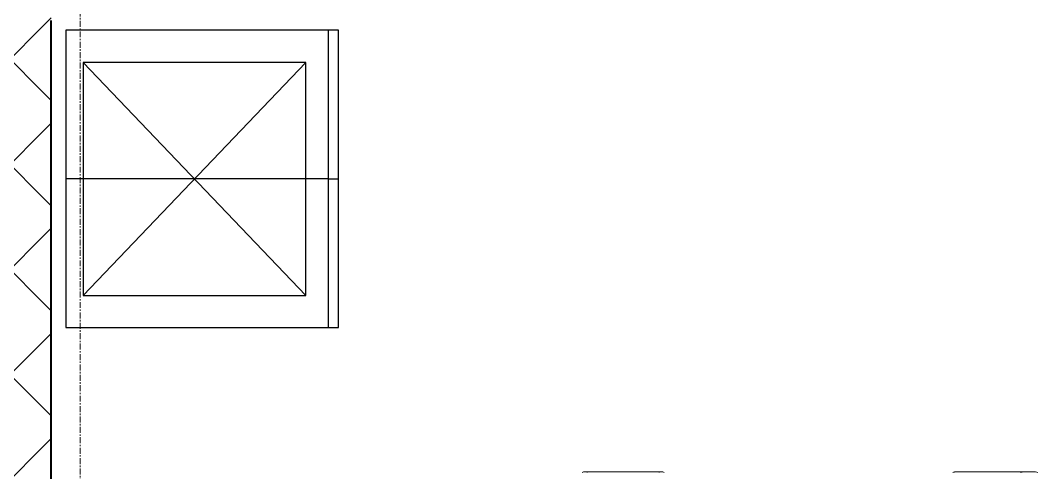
# Model space of a CAD drawing. Header units: millimetres. Extents: x -32954 to 151739, y -65671 to 56243.
# Drawn here: x -22571 to -20518, y -31067 to -30154 of the extents above; entities that cross this region are included whole.
import ezdxf

# ---------------------------------------------------------------- set-up
doc = ezdxf.new("R2010")
doc.units = ezdxf.units.MM
doc.linetypes.add('ADSK_Линия сетки', pattern=[21, 12, -3, 3, -3])
for name, color, linetype, lineweight in [('Оси', 7, 'Continuous', 9), ('Специальное оборудование', 7, 'Continuous', 18), ('Стены разрез', 7, 'Continuous', 40), ('ТХ_оборудование', 6, 'Continuous', 30)]:
    doc.layers.add(name, color=color, linetype=linetype, lineweight=lineweight)

# ---------------------------------------------------------------- blocks, each defined once
blk = doc.blocks.new('Medical_All_ARJO_Enterprise-8000_Patient-Bed - Citadel-V15-В_АР_ПЭ_02 Этаж')
at = {"layer": 'Специальное оборудование'}
for p, q in [((-180.3, 516), (-177.6, 516)), ((-177.6, 516), (-173.5, 516)), ((-173.5, 516), (-172.9, 516)), ((-27.7, 516), (-172.9, 516)), ((-172.9, 516), (-172.9, 514.8)), ((-27.7, 514.8), (-27.7, 516)), ((-27.7, 516), (-23.1, 516)), ((-23.1, 516), (-20.3, 516)), ((704.7, 516), (568.2, 516)), ((704.7, 516), (718.3, 516)), ((718.3, 516), (728.2, 516)), ((728.2, 516), (732.2, 516))]:
    blk.add_line(p, q, dxfattribs=at)
at = {"layer": 'Специальное оборудование', "flags": 128}
for points in [[(-183, 515.1), (-181.7, 515.7), (-180.3, 516)], [(-20.3, 516), (-18.9, 515.7), (-17.6, 515.1)], [(732.2, 516), (734.3, 515.7), (736.3, 515.1)]]:
    blk.add_lwpolyline(points, dxfattribs=at)
at = {"layer": 'Специальное оборудование'}
for centre in [(568.2, 482.2), (704.7, 482.2)]:
    blk.add_ellipse(centre, major_axis=(0, 33.7), ratio=0.34202, start_param=0, end_param=0.261799, dxfattribs=at)
blk = doc.blocks.new('Шкаф для холодиль и одежды')
at = {"layer": 'ТХ_оборудование'}
for p, q in [((47284.1, 430558.6), (47284.1, 431088.6)), ((47049.1, 431054), (47519.1, 430604)), ((47519.1, 431054), (47049.1, 430604)), ((46984.1, 430558.6), (47584.1, 430558.6)), ((47284.1, 430558.6), (47284.1, 430538.6))]:
    blk.add_line(p, q, dxfattribs=at)
for points in [[(46984.1, 430538.6), (47584.1, 430538.6), (47584.1, 431088.6), (46984.1, 431088.6)], [(47049.1, 430604), (47519.1, 430604), (47519.1, 431054), (47049.1, 431054)]]:
    blk.add_lwpolyline(points, close=True, dxfattribs=at)

msp = doc.modelspace()

# ---------------------------------------------------------------- hatches: boundary and pattern name
at = {"layer": 'Стены разрез', "lineweight": 9}
h = msp.add_hatch(dxfattribs=at)
h.set_pattern_fill('FP_1', color=256, style=0, pattern_type=2)
h.set_pattern_definition([(45, (-4e-12, -22914.43), (-106.066, 106.066), []), (135, (-4e-12, -22914.43), (-106.066, -106.066), [])])
h.paths.add_polyline_path([(-22633.7, -34809.4), (-22508.7, -34809.4), (-22508.7, -28310.4), (-22633.7, -28310.4), (-22633.7, -34789.4)])

# ---------------------------------------------------------------- linework, layer by layer
at = {"layer": 'Оси', "linetype": 'ADSK_Линия сетки'}
msp.add_line((-22450, -18626.6), (-22450, -37414.4), dxfattribs=at)
at = {"layer": 'Стены разрез'}
msp.add_line((-22508.7, -34789.4), (-22508.7, -30154.4), dxfattribs=at)

# ---------------------------------------------------------------- block references
at = {"layer": 'Специальное оборудование'}
msp.add_blockref('Medical_All_ARJO_Enterprise-8000_Patient-Bed - Citadel-V15-В_АР_ПЭ_02 Этаж', (-21253.9, -31581.5), dxfattribs=at)
at = {"layer": 'ТХ_оборудование', "rotation": 89.99999999999999}
msp.add_blockref('Шкаф для холодиль и одежды', (408609.6, -77758.3), dxfattribs=at)

doc.saveas('drawing.dxf')
